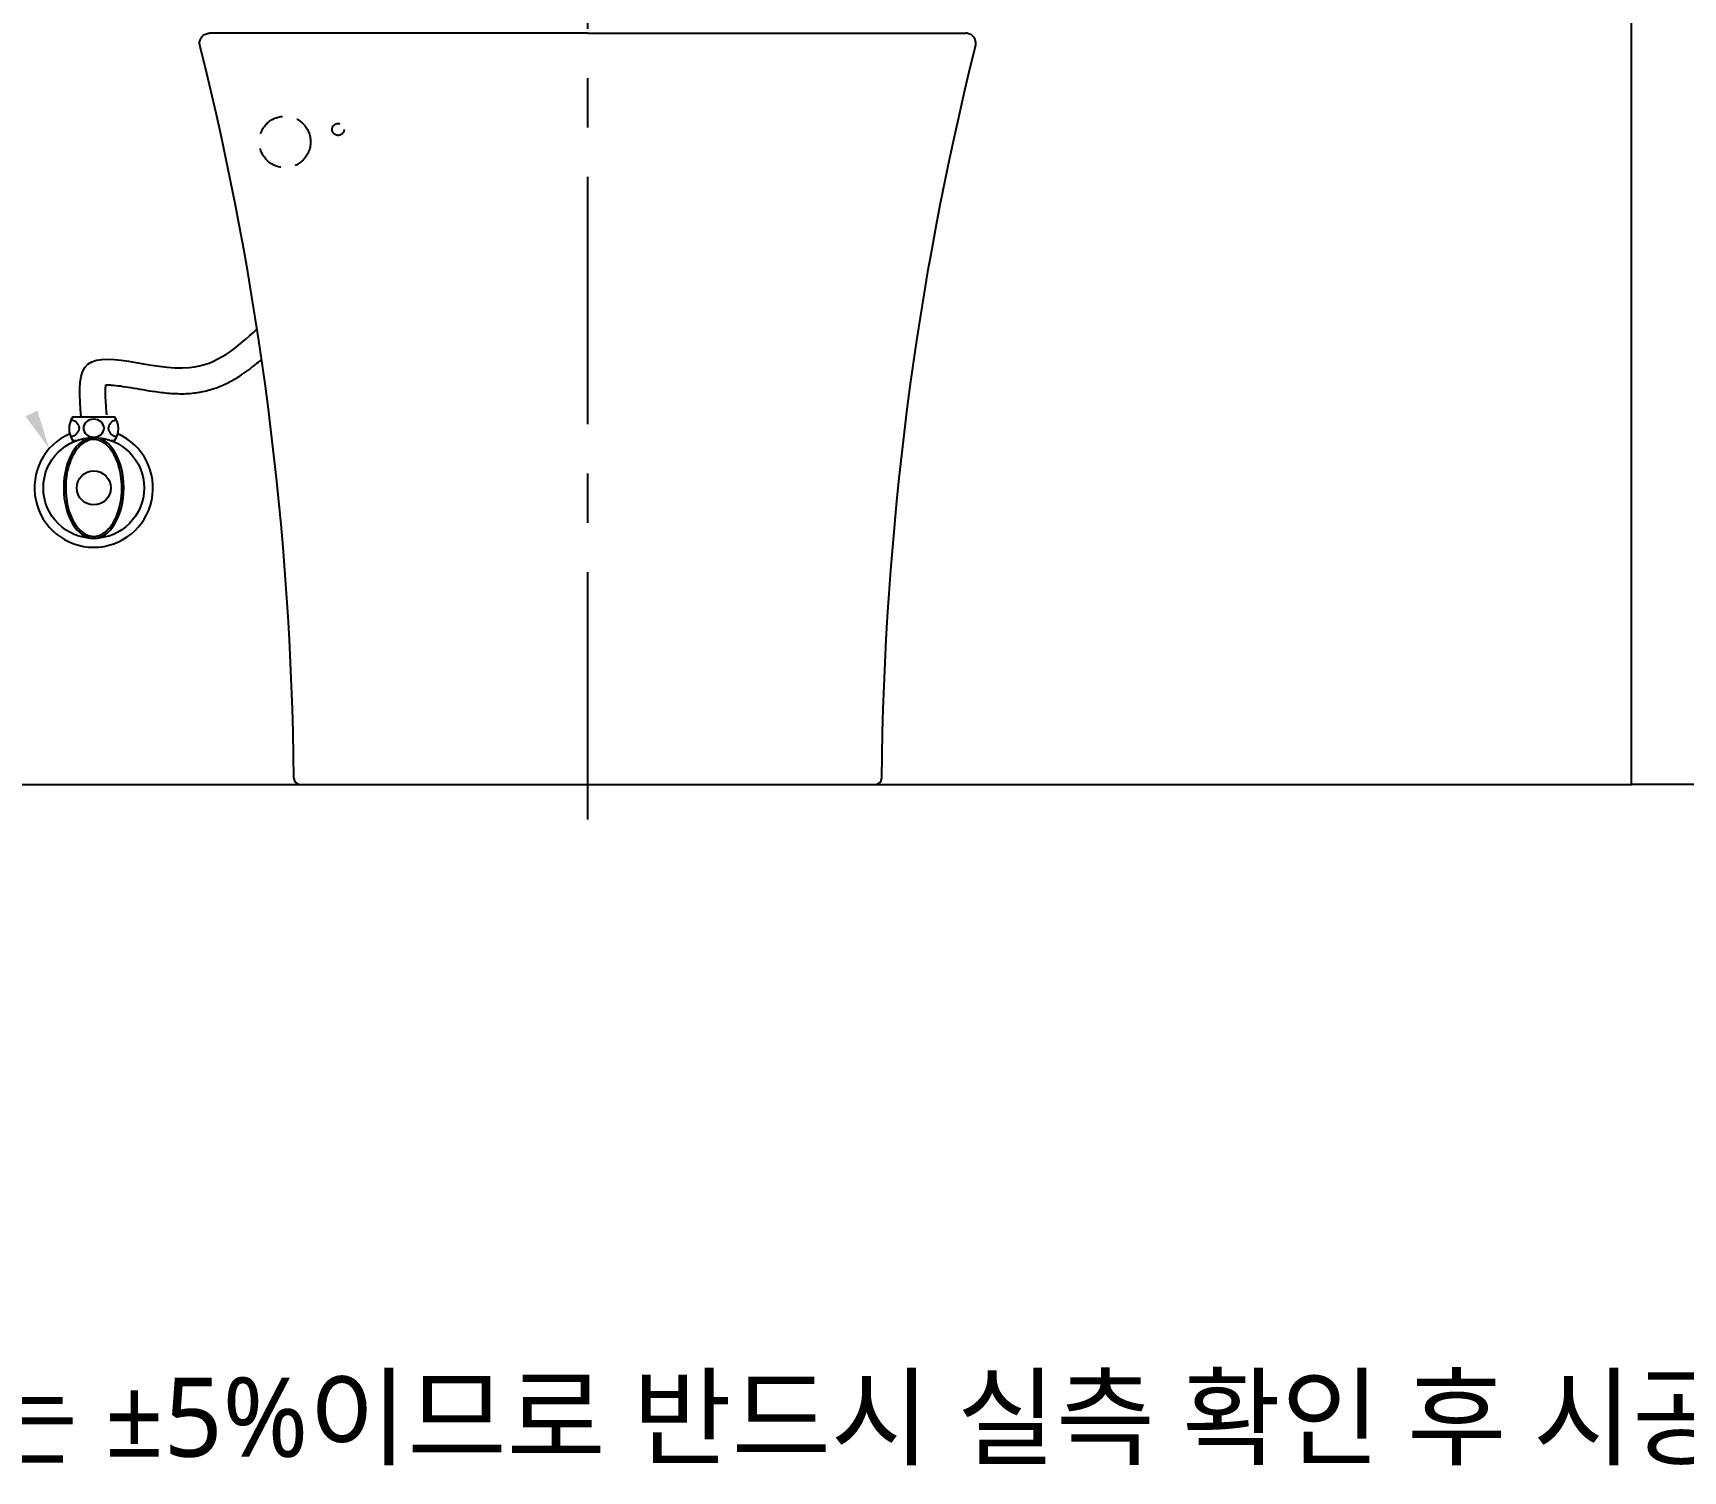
# Model space of a CAD drawing. Extents: x 2759 to 9191, y -64 to 2464.
# Drawn here: x 4015 to 4850, y -64 to 664 of the extents above; entities that cross this region are included whole.
import ezdxf

# ---------------------------------------------------------------- set-up
doc = ezdxf.new("R2010")
doc.units = 0
doc.header["$LTSCALE"] = 20
doc.header["$MEASUREMENT"] = 0
doc.linetypes.add('CENTER', pattern=[2, 1.25, -0.25, 0.25, -0.25])
doc.linetypes.add('HIDDEN', pattern=[0.375, 0.25, -0.125])
doc.layers.get('0').update_dxf_attribs({"linetype": 'CONTINUOUS'})
for name, color, linetype in [('3', 3, 'CONTINUOUS'), ('4', 4, 'CONTINUOUS'), ('6', 6, 'CONTINUOUS'), ('66', 7, 'CONTINUOUS')]:
    doc.layers.add(name, color=color, linetype=linetype)
doc.styles.add('GHS', font='romans', dxfattribs={"bigfont": 'ghs'})

msp = doc.modelspace()

# ---------------------------------------------------------------- linework, layer by layer
at = {"color": 1, "linetype": 'CENTER', "ltscale": 5}
msp.add_line((4295.78, 265.96), (4295.78, 820.39), dxfattribs=at)
at = {"color": 7}
msp.add_line((4150.09, 283.69), (4441.48, 283.69), dxfattribs=at)
at = {"color": 7, "linetype": 'HIDDEN', "ltscale": 3}
for centre, radius in [((4142.54, 608.69), 13), ((4169.46, 615), 3)]:
    msp.add_circle(centre, radius, dxfattribs=at)
at = {"color": 7}
for centre, radius, start, end in [((2551.23, 270.39), 1595.94, 0.58396, 14.03823), ((6040.33, 270.39), 1595.94, 165.96177, 179.41604), ((4150.09, 286.69), 3, 180.58396, 270), ((4441.48, 286.69), 3, 270, 359.41604)]:
    msp.add_arc(centre, radius, start, end, dxfattribs=at)
msp.add_open_spline([(4099.5, 657.52), (4099.42, 657.85), (4099.33, 658.55), (4099.42, 659.66), (4099.78, 660.78), (4100.4, 661.81), (4101.26, 662.66), (4102.26, 663.27), (4103.32, 663.61), (4104.03, 663.69), (4104.37, 663.69)], degree=3, knots=[0, 0, 0, 0, 0.114974, 0.238051, 0.367333, 0.500001, 0.632668, 0.76195, 0.885027, 1, 1, 1, 1], dxfattribs=at)
at = {"layer": '3', "color": 7}
msp.add_lwpolyline([(2896.64, 2208.72), (2896.64, 2464.1), (5531.78, 2464.1), (5531.78, 283.69), (4824.14, 283.69)], dxfattribs=at)
at = {"layer": '3', "extrusion": (0, 0, -1)}
msp.add_solid([(-4011.31, 469.82), (-4023.22, 453.41), (-4017.28, 472.8)], dxfattribs=at)
at = {"layer": '4'}
for p, q in [((4035.28, 469.64), (4039.43, 469.64)), ((4039.43, 469.64), (4056.28, 469.64)), ((4035.28, 456.88), (4035.28, 457.64)), ((4035.28, 457.64), (4037.17, 457.64)), ((4036.53, 457.4), (4036.53, 457.64)), ((4054.4, 457.64), (4056.28, 457.64)), ((4055.03, 457.4), (4055.03, 457.64)), ((4056.28, 456.88), (4056.28, 457.64))]:
    msp.add_line(p, q, dxfattribs=at)
for radius in [25.5, 8.62]:
    msp.add_circle((4045.78, 433.64), radius, dxfattribs=at)
for centre, radius, start, end in [((4043.28, 463.64), 10, 143.1301, 216.8699), ((4048.28, 463.64), 10, 323.1301, 36.8699), ((4045.78, 433.64), 30, 113.91725, 66.08275)]:
    msp.add_arc(centre, radius, start, end, dxfattribs=at)
at = {"layer": '4', "extrusion": (0, 0, -1)}
for centre, start_param, end_param in [((4033.1, 463.87), 1.824119, 4.49897), ((4058.56, 463.87), 4.942097, 7.58465)]:
    msp.add_ellipse(centre, major_axis=(-5.23, 0), ratio=0.866391, start_param=start_param, end_param=end_param, dxfattribs=at)
for centre, major_axis, ratio in [((4045.78, 463.87), (-5.23, 0), 0.866391), ((4045.78, 433.64), (0, 25.5), 0.596529)]:
    msp.add_ellipse(centre, major_axis=major_axis, ratio=ratio, dxfattribs=at)
at = {"layer": '4'}
msp.add_spline([(4039.43, 469.64), (4041.27, 494.5), (4094.22, 494.5), (4128.46, 514.05)], degree=3, dxfattribs=at)
for points, knots in [([(4051.89, 485.76), (4052.15, 485.77), (4052.43, 485.78), (4053.33, 485.78), (4054.03, 485.75), (4056.1, 485.61), (4057.62, 485.44), (4060.93, 484.98), (4062.73, 484.7), (4066.53, 484.06), (4068.54, 483.71), (4072.69, 483.01), (4074.84, 482.66), (4079.68, 481.99), (4082.4, 481.67), (4087.96, 481.3), (4090.81, 481.24), (4094.97, 481.5), (4096.23, 481.62), (4098.68, 481.95), (4099.89, 482.16), (4103.44, 482.91), (4105.72, 483.57), (4110.06, 485.14), (4112.13, 486.05), (4116.06, 488.04), (4117.92, 489.13), (4122.52, 492.08), (4125.13, 494.03), (4128.66, 496.9), (4129.72, 497.79), (4130.76, 498.68)], [39.779998, 39.779998, 39.779998, 39.779998, 41.27023, 41.27023, 44.250695, 44.250695, 49.326597, 49.326597, 54.402499, 54.402499, 59.4784, 59.4784, 64.554302, 64.554302, 70.626707, 70.626707, 76.699112, 76.699112, 79.276765, 79.276765, 81.854419, 81.854419, 87.009726, 87.009726, 92.165034, 92.165034, 97.320341, 97.320341, 105.553472, 105.553472, 109.237123, 109.237123, 109.237123, 109.237123]), ([(4052.39, 470.69), (4052.33, 471.39), (4052.28, 472.08), (4052.12, 474.12), (4052.02, 475.44), (4051.83, 478.39), (4051.76, 479.96), (4051.71, 482.8), (4051.75, 484.05), (4051.84, 485.31), (4051.87, 485.55), (4051.89, 485.76)], [0, 0, 0, 0, 1.747745, 1.747745, 5.243234, 5.243234, 9.886632, 9.886632, 14.53003, 14.53003, 15.671718, 15.671718, 15.671718, 15.671718]), ([(4045.78, 458.14), (4047.86, 458.14), (4049.96, 457.33), (4053.86, 454.09), (4055.63, 451.65), (4058.36, 445.62), (4059.31, 442.04), (4060.16, 434.52), (4060.06, 430.59), (4058.83, 423.24), (4057.69, 419.82), (4054.68, 414.23), (4052.8, 412.07), (4048.8, 409.43), (4046.69, 408.92), (4042.54, 409.53), (4040.46, 410.65), (4036.71, 414.48), (4035.06, 417.19), (4032.64, 423.61), (4031.88, 427.32), (4031.42, 434.93), (4031.72, 438.83), (4033.32, 445.97), (4034.62, 449.21), (4037.89, 454.32), (4039.86, 456.17), (4043.17, 457.83), (4044.48, 458.14), (4045.78, 458.14)], [0, 0, 0, 0, 0.46111, 0.46111, 0.922219, 0.922219, 1.383329, 1.383329, 1.844439, 1.844439, 2.305549, 2.305549, 2.766658, 2.766658, 3.227768, 3.227768, 3.688878, 3.688878, 4.149988, 4.149988, 4.611097, 4.611097, 5.072207, 5.072207, 5.533317, 5.533317, 5.994427, 5.994427, 6.283185, 6.283185, 6.283185, 6.283185])]:
    msp.add_open_spline(points, degree=3, knots=knots, dxfattribs=at)
at = {"layer": '6'}
msp.add_lwpolyline([(3896.64, 2208.72), (2896.64, 2208.72), (2896.64, 283.69), (4824.14, 283.69), (4824.14, 1308.69)], dxfattribs=at)
at = {"layer": '66', "color": 7, "linetype": 'Continuous'}
for points, degree, knots in [([(4295.78, 663.69), (4267.04, 663.69), (4240.45, 663.69), (4224.7, 663.69), (4209.79, 663.69), (4202.46, 663.69), (4195.48, 663.69), (4184.36, 663.69), (4174.02, 663.69), (4164.03, 663.69), (4155.73, 663.69), (4143.83, 663.69), (4135.29, 663.69), (4125.9, 663.69), (4119.1, 663.69), (4112.54, 663.69), (4108.88, 663.69), (4108.24, 663.69), (4104.37, 663.69)], 2, [0, 0, 0, 0.1324372, 0.1324372, 0.2207287, 0.2207287, 0.2648745, 0.2648745, 0.3405529, 0.3405529, 0.4162313, 0.4162313, 0.5297489, 0.5297489, 0.6621861, 0.6621861, 0.7946234, 0.7946234, 0.8178923, 0.8178923, 0.8178923]), ([(4295.78, 663.69), (4324.53, 663.69), (4351.11, 663.69), (4366.86, 663.69), (4381.78, 663.69), (4389.1, 663.69), (4396.08, 663.69), (4407.2, 663.69), (4417.54, 663.69), (4427.54, 663.69), (4435.84, 663.69), (4447.74, 663.69), (4456.27, 663.69), (4465.66, 663.69), (4472.46, 663.69), (4479.02, 663.69), (4482.68, 663.69), (4483.35, 663.69), (4487.19, 663.69)], 2, [0, 0, 0, 0.1324372, 0.1324372, 0.2207287, 0.2207287, 0.2648745, 0.2648745, 0.3405529, 0.3405529, 0.4162313, 0.4162313, 0.5297489, 0.5297489, 0.6621861, 0.6621861, 0.7946234, 0.7946234, 0.8188389, 0.8188389, 0.8188389]), ([(4492.06, 657.52), (4492.14, 657.85), (4492.23, 658.55), (4492.14, 659.66), (4491.79, 660.78), (4491.16, 661.81), (4490.3, 662.66), (4489.3, 663.27), (4488.24, 663.61), (4487.54, 663.69), (4487.19, 663.69)], 3, [0, 0, 0, 0, 0.114974, 0.238051, 0.367333, 0.500001, 0.632668, 0.76195, 0.885027, 1, 1, 1, 1])]:
    msp.add_open_spline(points, degree=degree, knots=knots, dxfattribs=at)

# ---------------------------------------------------------------- texts
at = {"layer": '3', "color": 1, "insert": (2883.78, -16.44), "char_height": 40, "attachment_point": 1, "style": 'GHS'}
msp.add_mtext_dynamic_manual_height_columns('{\\fNanumGothic|b0|i0|c129|p50;※주의: 비데 개폐높이 포함, 설치부위 도기허용차는 ±5%이므로 반드시 실측 확인 후 시공하십시오.}', width=2648.2618, gutter_width=13.51, heights=[0], dxfattribs=at)

doc.saveas('drawing.dxf')
